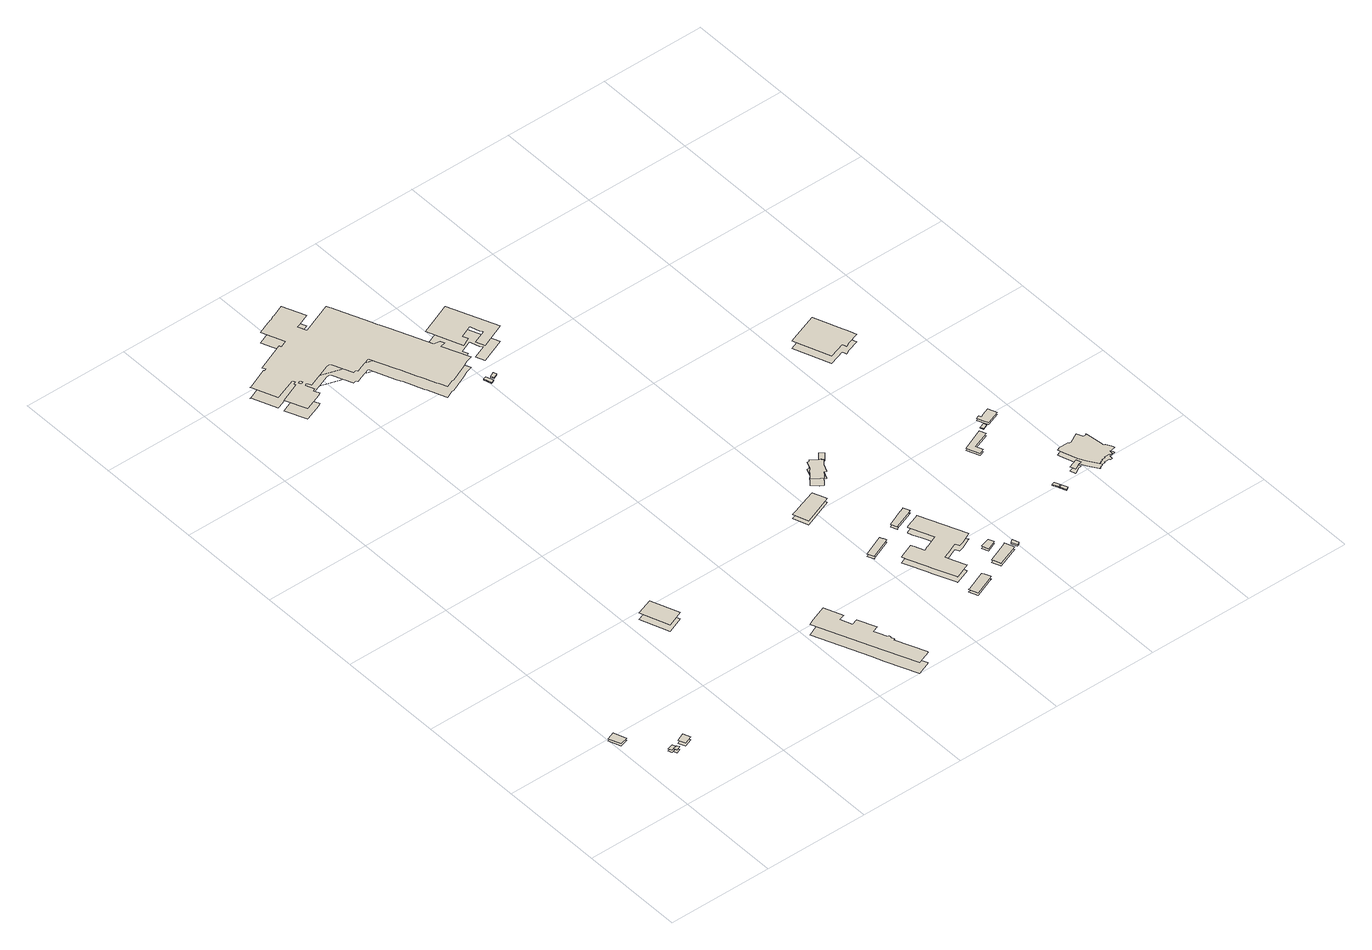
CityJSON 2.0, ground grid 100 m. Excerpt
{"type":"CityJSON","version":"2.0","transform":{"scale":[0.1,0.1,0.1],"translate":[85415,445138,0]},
"CityObjects":{
"building1":{"type":"Building","attributes":{"yearOfConstruction":"1963-01-01Z","measuredHeight":2.45,"storeysAboveGround":0},"geometry":[{"type":"MultiSurface","lod":"1.2","boundaries":[[[0,1,2,3]],[[4,5,6,7]]]}]},
"building2":{"type":"Building","attributes":{"yearOfConstruction":"2006-01-01Z","measuredHeight":2.45,"storeysAboveGround":0},"geometry":[{"type":"MultiSurface","lod":"1.2","boundaries":[[[8,9,10,11]],[[12,13,14,15]]]}]},
"building3":{"type":"Building","attributes":{"yearOfConstruction":"1912-01-01Z","measuredHeight":3.15,"storeysAboveGround":1},"geometry":[{"type":"MultiSurface","lod":"1.2","boundaries":[[[16,17,18,19]],[[20,21,22,23]]]}]},
"building4":{"type":"Building","attributes":{"yearOfConstruction":"1978-01-01Z","measuredHeight":3.04,"storeysAboveGround":1},"geometry":[{"type":"MultiSurface","lod":"1.2","boundaries":[[[24,25,26,27]],[[28,29,30,31]]]}]},
"building5":{"type":"Building","attributes":{"yearOfConstruction":"1980-01-01Z","measuredHeight":6.98,"storeysAboveGround":2},"geometry":[{"type":"MultiSurface","lod":"1.2","boundaries":[[[32,33,34,35]],[[36,37,38,39]]]}]},
"building6":{"type":"Building","attributes":{"yearOfConstruction":"2009-01-01Z","measuredHeight":11.74,"storeysAboveGround":3},"geometry":[{"type":"MultiSurface","lod":"1.2","boundaries":[[[40,41,42,43,44,45,46,47,48,49,50,51,52,53,54,55,56,57,58,59,60,61,62,63,64,65,66,67,68,69,70,71,72,73,74,75,76,77,78,79,80,81,82]],[[83,84,85,86,87,88,89,90,91,92,93,94,95,96,97,98,99,100,101,102,103,104,105,106,107,108,109,110,111,112,113,114,115,116,117,118,119,120,121,122,123,124,125]]]}]},
"building7":{"type":"Building","attributes":{"yearOfConstruction":"1959-01-01Z","measuredHeight":11.39,"storeysAboveGround":3},"geometry":[{"type":"MultiSurface","lod":"1.2","boundaries":[[[126,127,128,129,130,131,132,133,134,135,136,137,138,139,140,141,142,143,144,145,146,147,148,149,150,151,152,153,154,155,156,157,158,159,160,161,162,163,164,165,166,167,168,169,170,171,172,173,174,175,176,177,178,179,180,181,182,183,184,185,186,187,188,189,190,191,192,193,194,195,196,197,198,199,200,201,202,126,203,204,205,206,203]],[[207,208,209,210,211,212,213,214,215,216,217,218,219,220,221,222,223,224,225,226,227,228,229,230,231,232,233,234,235,236,237,238,239,240,241,242,243,244,245,246,247,248,249,250,251,252,253,254,255,256,257,258,259,260,261,262,263,264,265,266,267,268,269,270,271,272,273,274,275,276,277,278,279,280,281,282,283,207,284,285,286,287,284]]]}]},
"building8":{"type":"Building","attributes":{"yearOfConstruction":"1991-01-01Z","measuredHeight":1.15,"storeysAboveGround":0},"geometry":[{"type":"MultiSurface","lod":"1.2","boundaries":[[[288,289,290,291]],[[292,293,294,295]]]}]},
"building9":{"type":"Building","attributes":{"yearOfConstruction":"1983-01-01Z","measuredHeight":2.7,"storeysAboveGround":0},"geometry":[{"type":"MultiSurface","lod":"1.2","boundaries":[[[296,297,298,299,300,301,302,303,304,305,306]],[[307,308,309,310,311,312,313,314,315,316,317]]]}]},
"building10":{"type":"Building","attributes":{"yearOfConstruction":"1991-01-01Z","measuredHeight":1.13,"storeysAboveGround":0},"geometry":[{"type":"MultiSurface","lod":"1.2","boundaries":[[[318,319,320,321]],[[322,323,324,325]]]}]},
"building11":{"type":"Building","attributes":{"yearOfConstruction":"1994-01-01Z","measuredHeight":4.12,"storeysAboveGround":1},"geometry":[{"type":"MultiSurface","lod":"1.2","boundaries":[[[326,327,328,329,330,331,332,333]],[[334,335,336,337,338,339,340,341]]]}]},
"building12":{"type":"Building","attributes":{"yearOfConstruction":"1983-01-01Z","measuredHeight":2.8,"storeysAboveGround":0},"geometry":[{"type":"MultiSurface","lod":"1.2","boundaries":[[[342,343,344,345,346,347,348,349,350,351]],[[352,353,354,355,356,357,358,359,360,361]]]}]},
"building13":{"type":"Building","attributes":{"yearOfConstruction":"1995-01-01Z","measuredHeight":16.44,"storeysAboveGround":5},"geometry":[{"type":"MultiSurface","lod":"1.2","boundaries":[[[362,363,364,365,366,367,368,369,370,371,372,373,374,375,376,377,378,379]],[[380,381,382,383,384,385,386,387,388,389,390,391,392,393,394,395,396,397]]]}]},
"building14":{"type":"Building","attributes":{"yearOfConstruction":"1983-01-01Z","measuredHeight":5.98,"storeysAboveGround":1},"geometry":[{"type":"MultiSurface","lod":"1.2","boundaries":[[[398,399,400,401,402,403,404,405,406,407,408,409,410,411,412,413,414,415,416,417,418,419,420,421,422,423,424,425,426,427,428,429]],[[430,431,432,433,434,435,436,437,438,439,440,441,442,443,444,445,446,447,448,449,450,451,452,453,454,455,456,457,458,459,460,461]]]}]},
"building15":{"type":"Building","attributes":{"yearOfConstruction":"1983-01-01Z","measuredHeight":2.84,"storeysAboveGround":0},"geometry":[{"type":"MultiSurface","lod":"1.2","boundaries":[[[462,463,464,465,466,467,468,469,470,471,472,473]],[[474,475,476,477,478,479,480,481,482,483,484,485]]]}]},
"building16":{"type":"Building","attributes":{"yearOfConstruction":"1994-01-01Z","measuredHeight":7.69,"storeysAboveGround":2},"geometry":[{"type":"MultiSurface","lod":"1.2","boundaries":[[[486,487,488,489,490,491,492,493,494,495,496,497,498,499,500,501,502,503,504,505]],[[506,507,508,509,510,511,512,513,514,515,516,517,518,519,520,521,522,523,524,525]]]}]},
"building17":{"type":"Building","attributes":{"yearOfConstruction":"1983-01-01Z","measuredHeight":2.87,"storeysAboveGround":0},"geometry":[{"type":"MultiSurface","lod":"1.2","boundaries":[[[526,527,528,529,530,531,532,533,534,535]],[[536,537,538,539,540,541,542,543,544,545]]]}]},
"building18":{"type":"Building","attributes":{"yearOfConstruction":"1992-01-01Z","measuredHeight":2.45,"storeysAboveGround":0},"geometry":[{"type":"MultiSurface","lod":"1.2","boundaries":[[[546,547,548,549]],[[550,551,552,553]]]}]},
"building19":{"type":"Building","attributes":{"yearOfConstruction":"1989-01-01Z","measuredHeight":1.47,"storeysAboveGround":0},"geometry":[{"type":"MultiSurface","lod":"1.2","boundaries":[[[554,555,556,557,558,559]],[[560,561,562,563,564,565]]]}]},
"building20":{"type":"Building","attributes":{"yearOfConstruction":"2013-01-01Z","measuredHeight":1.67,"storeysAboveGround":0},"geometry":[{"type":"MultiSurface","lod":"1.2","boundaries":[[[566,567,568,569]],[[570,571,572,573]]]}]},
"building21":{"type":"Building","attributes":{"yearOfConstruction":"1998-01-01Z","measuredHeight":1.1,"storeysAboveGround":0},"geometry":[{"type":"MultiSurface","lod":"1.2","boundaries":[[[574,575,576,577]],[[578,579,580,581]]]}]},
"building22":{"type":"Building","attributes":{"yearOfConstruction":"1998-01-01Z","measuredHeight":1.08,"storeysAboveGround":0},"geometry":[{"type":"MultiSurface","lod":"1.2","boundaries":[[[582,583,584,585]],[[586,587,588,589]]]}]},
"building23":{"type":"Building","attributes":{"yearOfConstruction":"1998-01-01Z","measuredHeight":1.1,"storeysAboveGround":0},"geometry":[{"type":"MultiSurface","lod":"1.2","boundaries":[[[590,591,592,593]],[[594,595,596,597]]]}]},
"building24":{"type":"Building","attributes":{"yearOfConstruction":"1962-01-01Z","measuredHeight":2.53,"storeysAboveGround":0},"geometry":[{"type":"MultiSurface","lod":"1.2","boundaries":[[[598,599,600,601,602,603]],[[604,605,606,607,608,609]]]}]},
"building25":{"type":"Building","attributes":{"yearOfConstruction":"1967-01-01Z","measuredHeight":4.65,"storeysAboveGround":1},"geometry":[{"type":"MultiSurface","lod":"1.2","boundaries":[[[610,611,612,613,614,615,616]],[[617,618,619,620,621,622,623]]]}]},
"building26":{"type":"Building","attributes":{"yearOfConstruction":"1978-01-01Z","measuredHeight":0.952,"storeysAboveGround":0},"geometry":[{"type":"MultiSurface","lod":"1.2","boundaries":[[[624,625,626,627]],[[628,629,630,631]]]}]},
"building27":{"type":"Building","attributes":{"yearOfConstruction":"1962-01-01Z","measuredHeight":2.03,"storeysAboveGround":0},"geometry":[{"type":"MultiSurface","lod":"1.2","boundaries":[[[632,633,634,635,636,637,638,639,640,641,642]],[[643,644,645,646,647,648,649,650,651,652,653]]]}]},
"building28":{"type":"Building","attributes":{"yearOfConstruction":"2006-01-01Z","measuredHeight":8.06,"storeysAboveGround":2},"geometry":[{"type":"MultiSurface","lod":"1.2","boundaries":[[[654,655,656,657,658,659,660,661,662,663,664,665]],[[666,667,668,669,670,671,672,673,674,675,676,677]]]}]},
"building29":{"type":"Building","attributes":{"yearOfConstruction":"1998-01-01Z","measuredHeight":5.42,"storeysAboveGround":1},"geometry":[{"type":"MultiSurface","lod":"1.2","boundaries":[[[678,679,680,681,682,683,684,685,686,687,688,689,690,691,692,693,694,695,696,697,698,699,700,701,702,703,704,705,706,707,708,709,710,711,712,713,714,715,716,717,718,719,720,721,722,723,724,725,726,727,728,729,730,731,732,733,734,735,736,737,738,739,740,741,742,743,744,745,746,747,748,749,750,751,752,753,754,755,756,757,758,759,760,761,762,763,764,765,766,767,768,769,770,771,772,773,774,775,776,777,778,779,780,781,782,783,784,785,786,787,788,789,790,791,792,793,794,795,796,797,798,799,800,801,802,803,804,805,806,807,808,809,810,811,812,813,814,815,816,817,818,819,820,821,822,823,824,825,826,827,828,829,830,831,832,833,834,835,836,837,838,839,840,841,842,843,844,845,846,847,848,849,850,851,852,853,854,855,856,857,858,859,860,861,862,863,864,865]],[[866,867,868,869,870,871,872,873,874,875,876,877,878,879,880,881,882,883,884,885,886,887,888,889,890,891,892,893,894,895,896,897,898,899,900,901,902,903,904,905,906,907,908,909,910,911,912,913,914,915,916,917,918,919,920,921,922,923,924,925,926,927,928,929,930,931,932,933,934,935,936,937,938,939,940,941,942,943,944,945,946,947,948,949,950,951,952,953,954,955,956,957,958,959,960,961,962,963,964,965,966,967,968,969,970,971,972,973,974,975,976,977,978,979,980,981,982,983,984,985,986,987,988,989,990,991,992,993,994,995,996,997,998,999,1000,1001,1002,1003,1004,1005,1006,1007,1008,1009,1010,1011,1012,1013,1014,1015,1016,1017,1018,1019,1020,1021,1022,1023,1024,1025,1026,1027,1028,1029,1030,1031,1032,1033,1034,1035,1036,1037,1038,1039,1040,1041,1042,1043,1044,1045,1046,1047,1048,1049,1050,1051,1052,1053]]]}]}
},
"vertices":[
[42,870,0],[118,890,0],[77,1010,0],[1,980,0],[42,870,24],[118,890,24],[77,1010,24],[1,980,24],
[357,570,0],[344,600,0],[290,580,0],[304,550,0],[357,570,24],[344,600,24],[290,580,24],[304,550,24],
[331,520,0],[373,540,0],[362,560,0],[320,550,0],[331,520,31],[373,540,31],[362,560,31],[320,550,31],
[435,540,0],[514,570,0],[488,640,0],[409,600,0],[435,540,30],[514,570,30],[488,640,30],[409,600,30],
[1216,1660,0],[1370,1720,0],[1271,1980,0],[1116,1930,0],[1216,1660,70],[1370,1720,70],[1271,1980,70],[1116,1930,70],
[2417,0,0],[2550,50,0],[2549,60,0],[2432,340,0],[2444,340,0],[2443,350,0],[2431,380,0],[2432,380,0],[2433,380,0],[2434,380,0],[2435,380,0],[2436,380,0],[2437,380,0],[2437,390,0],[2436,390,0],[2435,390,0],[2434,400,0],[2433,400,0],[2432,400,0],[2431,400,0],[2430,400,0],[2429,400,0],[2428,400,0],[2427,400,0],[2426,400,0],[2424,400,0],[2423,400,0],[2422,400,0],[2421,400,0],[2420,400,0],[2392,470,0],[2373,520,0],[2430,540,0],[2358,710,0],[2302,690,0],[2257,800,0],[2314,820,0],[2242,990,0],[2132,950,0],[2092,930,0],[2040,910,0],[2252,400,0],[2298,290,0],[2417,0,117],[2550,50,117],[2549,60,117],[2432,340,117],[2444,340,117],[2443,350,117],[2431,380,117],[2432,380,117],[2433,380,117],[2434,380,117],[2435,380,117],[2436,380,117],[2437,380,117],[2437,390,117],[2436,390,117],[2435,390,117],[2434,400,117],[2433,400,117],[2432,400,117],[2431,400,117],[2430,400,117],[2429,400,117],[2428,400,117],[2427,400,117],[2426,400,117],[2424,400,117],[2423,400,117],[2422,400,117],[2421,400,117],[2420,400,117],[2392,470,117],[2373,520,117],[2430,540,117],[2358,710,117],[2302,690,117],[2257,800,117],[2314,820,117],[2242,990,117],[2132,950,117],[2092,930,117],[2040,910,117],[2252,400,117],[2298,290,117],
[1879,5390,0],[1825,5520,0],[1721,5770,0],[1690,5840,0],[1689,5840,0],[1677,5870,0],[1666,5900,0],[1539,6210,0],[1530,6230,0],[1506,6280,0],[1205,6160,0],[1171,6240,0],[1198,6250,0],[1318,6300,0],[1231,6510,0],[1111,6460,0],[1112,6460,0],[1106,6460,0],[1098,6460,0],[1065,6440,0],[1057,6440,0],[1037,6430,0],[1027,6430,0],[1026,6430,0],[906,6380,0],[992,6170,0],[923,6140,0],[916,6160,0],[649,6050,0],[662,6020,0],[640,6010,0],[637,6020,0],[433,5930,0],[424,5930,0],[425,5930,0],[521,5700,0],[527,5700,0],[731,5780,0],[745,5750,0],[719,5740,0],[725,5720,0],[534,5640,0],[616,5450,0],[782,5510,0],[808,5530,0],[785,5580,0],[807,5590,0],[775,5670,0],[789,5680,0],[801,5680,0],[820,5640,0],[1046,5730,0],[1084,5740,0],[1091,5730,0],[1169,5540,0],[1200,5550,0],[1210,5530,0],[1260,5550,0],[1362,5590,0],[1456,5360,0],[1476,5320,0],[1483,5300,0],[1517,5220,0],[1525,5200,0],[1558,5120,0],[1566,5100,0],[1600,5020,0],[1608,5000,0],[1636,4930,0],[1705,4960,0],[1724,4960,0],[1884,5030,0],[1946,5060,0],[2006,5080,0],[1901,5330,0],[1951,5340,0],[1937,5380,0],[775,5740,0],[788,5710,0],[763,5700,0],[751,5730,0],[1879,5390,114],[1825,5520,114],[1721,5770,114],[1690,5840,114],[1689,5840,114],[1677,5870,114],[1666,5900,114],[1539,6210,114],[1530,6230,114],[1506,6280,114],[1205,6160,114],[1171,6240,114],[1198,6250,114],[1318,6300,114],[1231,6510,114],[1111,6460,114],[1112,6460,114],[1106,6460,114],[1098,6460,114],[1065,6440,114],[1057,6440,114],[1037,6430,114],[1027,6430,114],[1026,6430,114],[906,6380,114],[992,6170,114],[923,6140,114],[916,6160,114],[649,6050,114],[662,6020,114],[640,6010,114],[637,6020,114],[433,5930,114],[424,5930,114],[425,5930,114],[521,5700,114],[527,5700,114],[731,5780,114],[745,5750,114],[719,5740,114],[725,5720,114],[534,5640,114],[616,5450,114],[782,5510,114],[808,5530,114],[785,5580,114],[807,5590,114],[775,5670,114],[789,5680,114],[801,5680,114],[820,5640,114],[1046,5730,114],[1084,5740,114],[1091,5730,114],[1169,5540,114],[1200,5550,114],[1210,5530,114],[1260,5550,114],[1362,5590,114],[1456,5360,114],[1476,5320,114],[1483,5300,114],[1517,5220,114],[1525,5200,114],[1558,5120,114],[1566,5100,114],[1600,5020,114],[1608,5000,114],[1636,4930,114],[1705,4960,114],[1724,4960,114],[1884,5030,114],[1946,5060,114],[2006,5080,114],[1901,5330,114],[1951,5340,114],[1937,5380,114],[775,5740,114],[788,5710,114],[763,5700,114],[751,5730,114],
[2013,4830,0],[2044,4840,0],[2018,4910,0],[1987,4900,0],[2013,4830,12],[2044,4840,12],[2018,4910,12],[1987,4900,12],
[3014,1270,0],[3020,1280,0],[3024,1280,0],[3217,1360,0],[3212,1370,0],[3208,1380,0],[3207,1380,0],[3205,1390,0],[3202,1390,0],[3193,1420,0],[2989,1330,0],[3014,1270,27],[3020,1280,27],[3024,1280,27],[3217,1360,27],[3212,1370,27],[3208,1380,27],[3207,1380,27],[3205,1390,27],[3202,1390,27],[3193,1420,27],[2989,1330,27],
[2063,4860,0],[2107,4880,0],[2095,4910,0],[2050,4890,0],[2063,4860,11],[2107,4880,11],[2095,4910,11],[2050,4890,11],
[2873,1920,0],[3158,2030,0],[3131,2100,0],[3126,2110,0],[3109,2160,0],[2906,2090,0],[2887,2080,0],[2825,2060,0],[2873,1920,41],[3158,2030,41],[3131,2100,41],[3126,2110,41],[3109,2160,41],[2906,2090,41],[2887,2080,41],[2825,2060,41],
[3372,410,0],[3575,490,0],[3574,490,0],[3572,500,0],[3550,550,0],[3542,570,0],[3540,570,0],[3348,490,0],[3345,490,0],[3338,490,0],[3372,410,28],[3575,490,28],[3574,490,28],[3572,500,28],[3550,550,28],[3542,570,28],[3540,570,28],[3348,490,28],[3345,490,28],[3338,490,28],
[2073,5270,0],[2191,5320,0],[2194,5320,0],[2215,5250,0],[2221,5230,0],[2229,5220,0],[2240,5200,0],[2115,5150,0],[2148,5070,0],[2385,5170,0],[2197,5630,0],[2061,5570,0],[2062,5570,0],[2007,5550,0],[2006,5550,0],[1886,5500,0],[2016,5180,0],[2096,5220,0],[2073,5270,164],[2191,5320,164],[2194,5320,164],[2215,5250,164],[2221,5230,164],[2229,5220,164],[2240,5200,164],[2115,5150,164],[2148,5070,164],[2385,5170,164],[2197,5630,164],[2061,5570,164],[2062,5570,164],[2007,5550,164],[2006,5550,164],[1886,5500,164],[2016,5180,164],[2096,5220,164],
[3165,1060,0],[3243,880,0],[3254,850,0],[3276,800,0],[3343,640,0],[3344,630,0],[3492,690,0],[3486,710,0],[3429,850,0],[3416,880,0],[3470,900,0],[3578,950,0],[3595,910,0],[3603,910,0],[3637,920,0],[3743,970,0],[3740,970,0],[3562,1400,0],[3540,1390,0],[3431,1350,0],[3414,1340,0],[3417,1340,0],[3430,1300,0],[3464,1220,0],[3511,1110,0],[3431,1080,0],[3390,1060,0],[3386,1060,0],[3348,1040,0],[3310,1130,0],[3298,1160,0],[3151,1100,0],[3165,1060,60],[3243,880,60],[3254,850,60],[3276,800,60],[3343,640,60],[3344,630,60],[3492,690,60],[3486,710,60],[3429,850,60],[3416,880,60],[3470,900,60],[3578,950,60],[3595,910,60],[3603,910,60],[3637,920,60],[3743,970,60],[3740,970,60],[3562,1400,60],[3540,1390,60],[3431,1350,60],[3414,1340,60],[3417,1340,60],[3430,1300,60],[3464,1220,60],[3511,1110,60],[3431,1080,60],[3390,1060,60],[3386,1060,60],[3348,1040,60],[3310,1130,60],[3298,1160,60],[3151,1100,60],
[3380,1420,0],[3382,1430,0],[3572,1500,0],[3576,1510,0],[3583,1510,0],[3578,1520,0],[3558,1570,0],[3547,1560,0],[3538,1560,0],[3524,1550,0],[3512,1550,0],[3355,1480,0],[3380,1420,28],[3382,1430,28],[3572,1500,28],[3576,1510,28],[3583,1510,28],[3578,1520,28],[3558,1570,28],[3547,1560,28],[3538,1560,28],[3524,1550,28],[3512,1550,28],[3355,1480,28],
[3236,2220,0],[3243,2220,0],[3270,2200,0],[3299,2240,0],[3314,2260,0],[3336,2250,0],[3337,2250,0],[3370,2330,0],[3371,2330,0],[3404,2370,0],[3392,2380,0],[3395,2390,0],[3366,2400,0],[3315,2440,0],[3304,2430,0],[3284,2430,0],[3254,2360,0],[3226,2330,0],[3216,2310,0],[3181,2270,0],[3236,2220,77],[3243,2220,77],[3270,2200,77],[3299,2240,77],[3314,2260,77],[3336,2250,77],[3337,2250,77],[3370,2330,77],[3371,2330,77],[3404,2370,77],[3392,2380,77],[3395,2390,77],[3366,2400,77],[3315,2440,77],[3304,2430,77],[3284,2430,77],[3254,2360,77],[3226,2330,77],[3216,2310,77],[3181,2270,77],
[3711,630,0],[3713,620,0],[3734,570,0],[3737,560,0],[3738,560,0],[3941,640,0],[3908,730,0],[3900,720,0],[3706,640,0],[3704,640,0],[3711,630,29],[3713,620,29],[3734,570,29],[3737,560,29],[3738,560,29],[3941,640,29],[3908,730,29],[3900,720,29],[3706,640,29],[3704,640,29],
[3773,760,0],[3863,800,0],[3841,850,0],[3751,820,0],[3773,760,25],[3863,800,25],[3841,850,25],[3751,820,25],
[3987,660,0],[3989,660,0],[4013,670,0],[4015,670,0],[3994,730,0],[3966,710,0],[3987,660,15],[3989,660,15],[4013,670,15],[4015,670,15],[3994,730,15],[3966,710,15],
[3459,2420,0],[3507,2480,0],[3469,2510,0],[3422,2450,0],[3459,2420,17],[3507,2480,17],[3469,2510,17],[3422,2450,17],
[4683,980,0],[4711,990,0],[4689,1040,0],[4662,1030,0],[4683,980,11],[4711,990,11],[4689,1040,11],[4662,1030,11],
[4690,970,0],[4713,980,0],[4707,990,0],[4684,980,0],[4690,970,11],[4713,980,11],[4707,990,11],[4684,980,11],
[4711,910,0],[4738,930,0],[4717,980,0],[4689,970,0],[4711,910,11],[4738,930,11],[4717,980,11],[4689,970,11],
[4633,1820,0],[4611,1880,0],[4400,1790,0],[4448,1670,0],[4495,1690,0],[4469,1760,0],[4633,1820,25],[4611,1880,25],[4400,1790,25],[4448,1670,25],[4495,1690,25],[4469,1760,25],
[4896,1020,0],[4933,1040,0],[4949,1050,0],[4985,1060,0],[4967,1100,0],[4880,1070,0],[4879,1070,0],[4896,1020,46],[4933,1040,46],[4949,1050,46],[4985,1060,46],[4967,1100,46],[4880,1070,46],[4879,1070,46],
[4668,1890,0],[4717,1910,0],[4707,1940,0],[4658,1920,0],[4668,1890,10],[4717,1910,10],[4707,1940,10],[4658,1920,10],
[4724,1940,0],[4725,1940,0],[4738,1910,0],[4868,1960,0],[4835,2040,0],[4757,2010,0],[4737,2000,0],[4727,2020,0],[4696,2010,0],[4723,1940,0],[4722,1940,0],[4724,1940,20],[4725,1940,20],[4738,1910,20],[4868,1960,20],[4835,2040,20],[4757,2010,20],[4737,2000,20],[4727,2020,20],[4696,2010,20],[4723,1940,20],[4722,1940,20],
[4242,3270,0],[4392,3320,0],[4406,3280,0],[4445,3300,0],[4560,3340,0],[4546,3380,0],[4530,3420,0],[4517,3460,0],[4456,3620,0],[4418,3720,0],[4148,3620,0],[4114,3610,0],[4242,3270,81],[4392,3320,81],[4406,3280,81],[4445,3300,81],[4560,3340,81],[4546,3380,81],[4530,3420,81],[4517,3460,81],[4456,3620,81],[4418,3720,81],[4148,3620,81],[4114,3610,81],
[5069,1280,0],[5067,1280,0],[5065,1280,0],[5063,1280,0],[5061,1280,0],[5058,1280,0],[5056,1280,0],[5054,1280,0],[5052,1280,0],[5049,1280,0],[5047,1290,0],[5045,1290,0],[5043,1290,0],[5040,1290,0],[5038,1290,0],[5036,1290,0],[5034,1290,0],[5031,1290,0],[5029,1290,0],[5027,1290,0],[5025,1290,0],[5022,1290,0],[5020,1290,0],[5018,1290,0],[5015,1290,0],[5013,1290,0],[5011,1290,0],[5009,1290,0],[5006,1290,0],[5004,1290,0],[5002,1290,0],[4999,1290,0],[4997,1290,0],[4995,1290,0],[4993,1290,0],[4990,1290,0],[4988,1290,0],[4986,1290,0],[4983,1290,0],[4981,1290,0],[4979,1290,0],[4977,1290,0],[4974,1290,0],[4972,1290,0],[4970,1290,0],[4967,1290,0],[4965,1290,0],[4963,1290,0],[4961,1290,0],[4958,1290,0],[4956,1290,0],[4954,1290,0],[4952,1290,0],[4949,1290,0],[4947,1290,0],[4945,1280,0],[4943,1280,0],[4940,1280,0],[4938,1280,0],[4936,1280,0],[4934,1280,0],[4932,1280,0],[4929,1280,0],[4927,1280,0],[4925,1280,0],[4931,1260,0],[4941,1230,0],[4986,1100,0],[5023,1030,0],[5080,940,0],[5084,940,0],[5085,940,0],[5086,940,0],[5088,940,0],[5089,950,0],[5090,950,0],[5092,950,0],[5093,950,0],[5095,950,0],[5096,950,0],[5098,950,0],[5099,950,0],[5101,950,0],[5102,950,0],[5104,960,0],[5105,960,0],[5107,960,0],[5108,960,0],[5110,960,0],[5111,960,0],[5113,960,0],[5115,960,0],[5116,960,0],[5118,960,0],[5119,960,0],[5121,960,0],[5123,960,0],[5124,970,0],[5126,970,0],[5128,970,0],[5129,970,0],[5131,970,0],[5133,970,0],[5134,970,0],[5136,970,0],[5138,970,0],[5139,970,0],[5141,970,0],[5143,970,0],[5144,970,0],[5146,970,0],[5148,970,0],[5150,970,0],[5151,970,0],[5153,970,0],[5155,970,0],[5157,980,0],[5158,980,0],[5160,980,0],[5162,980,0],[5164,980,0],[5165,980,0],[5167,980,0],[5169,980,0],[5171,980,0],[5172,980,0],[5174,980,0],[5176,980,0],[5178,980,0],[5179,980,0],[5181,980,0],[5183,980,0],[5185,980,0],[5187,980,0],[5188,980,0],[5190,980,0],[5192,980,0],[5194,980,0],[5195,980,0],[5197,980,0],[5199,980,0],[5201,980,0],[5203,980,0],[5204,980,0],[5206,980,0],[5208,980,0],[5210,980,0],[5211,980,0],[5213,970,0],[5215,970,0],[5217,970,0],[5218,970,0],[5220,970,0],[5222,970,0],[5223,970,0],[5225,970,0],[5227,970,0],[5229,970,0],[5230,970,0],[5234,970,0],[5238,1010,0],[5250,1000,0],[5294,1010,0],[5288,1030,0],[5283,1040,0],[5260,1090,0],[5244,1090,0],[5238,1150,0],[5223,1280,0],[5221,1280,0],[5219,1280,0],[5217,1270,0],[5215,1270,0],[5213,1270,0],[5211,1270,0],[5209,1270,0],[5207,1270,0],[5205,1270,0],[5203,1270,0],[5201,1270,0],[5200,1270,0],[5198,1270,0],[5196,1270,0],[5194,1270,0],[5192,1270,0],[5190,1270,0],[5188,1270,0],[5161,1330,0],[5069,1280,54],[5067,1280,54],[5065,1280,54],[5063,1280,54],[5061,1280,54],[5058,1280,54],[5056,1280,54],[5054,1280,54],[5052,1280,54],[5049,1280,54],[5047,1290,54],[5045,1290,54],[5043,1290,54],[5040,1290,54],[5038,1290,54],[5036,1290,54],[5034,1290,54],[5031,1290,54],[5029,1290,54],[5027,1290,54],[5025,1290,54],[5022,1290,54],[5020,1290,54],[5018,1290,54],[5015,1290,54],[5013,1290,54],[5011,1290,54],[5009,1290,54],[5006,1290,54],[5004,1290,54],[5002,1290,54],[4999,1290,54],[4997,1290,54],[4995,1290,54],[4993,1290,54],[4990,1290,54],[4988,1290,54],[4986,1290,54],[4983,1290,54],[4981,1290,54],[4979,1290,54],[4977,1290,54],[4974,1290,54],[4972,1290,54],[4970,1290,54],[4967,1290,54],[4965,1290,54],[4963,1290,54],[4961,1290,54],[4958,1290,54],[4956,1290,54],[4954,1290,54],[4952,1290,54],[4949,1290,54],[4947,1290,54],[4945,1280,54],[4943,1280,54],[4940,1280,54],[4938,1280,54],[4936,1280,54],[4934,1280,54],[4932,1280,54],[4929,1280,54],[4927,1280,54],[4925,1280,54],[4931,1260,54],[4941,1230,54],[4986,1100,54],[5023,1030,54],[5080,940,54],[5084,940,54],[5085,940,54],[5086,940,54],[5088,940,54],[5089,950,54],[5090,950,54],[5092,950,54],[5093,950,54],[5095,950,54],[5096,950,54],[5098,950,54],[5099,950,54],[5101,950,54],[5102,950,54],[5104,960,54],[5105,960,54],[5107,960,54],[5108,960,54],[5110,960,54],[5111,960,54],[5113,960,54],[5115,960,54],[5116,960,54],[5118,960,54],[5119,960,54],[5121,960,54],[5123,960,54],[5124,970,54],[5126,970,54],[5128,970,54],[5129,970,54],[5131,970,54],[5133,970,54],[5134,970,54],[5136,970,54],[5138,970,54],[5139,970,54],[5141,970,54],[5143,970,54],[5144,970,54],[5146,970,54],[5148,970,54],[5150,970,54],[5151,970,54],[5153,970,54],[5155,970,54],[5157,980,54],[5158,980,54],[5160,980,54],[5162,980,54],[5164,980,54],[5165,980,54],[5167,980,54],[5169,980,54],[5171,980,54],[5172,980,54],[5174,980,54],[5176,980,54],[5178,980,54],[5179,980,54],[5181,980,54],[5183,980,54],[5185,980,54],[5187,980,54],[5188,980,54],[5190,980,54],[5192,980,54],[5194,980,54],[5195,980,54],[5197,980,54],[5199,980,54],[5201,980,54],[5203,980,54],[5204,980,54],[5206,980,54],[5208,980,54],[5210,980,54],[5211,980,54],[5213,970,54],[5215,970,54],[5217,970,54],[5218,970,54],[5220,970,54],[5222,970,54],[5223,970,54],[5225,970,54],[5227,970,54],[5229,970,54],[5230,970,54],[5234,970,54],[5238,1010,54],[5250,1000,54],[5294,1010,54],[5288,1030,54],[5283,1040,54],[5260,1090,54],[5244,1090,54],[5238,1150,54],[5223,1280,54],[5221,1280,54],[5219,1280,54],[5217,1270,54],[5215,1270,54],[5213,1270,54],[5211,1270,54],[5209,1270,54],[5207,1270,54],[5205,1270,54],[5203,1270,54],[5201,1270,54],[5200,1270,54],[5198,1270,54],[5196,1270,54],[5194,1270,54],[5192,1270,54],[5190,1270,54],[5188,1270,54],[5161,1330,54]
]}
